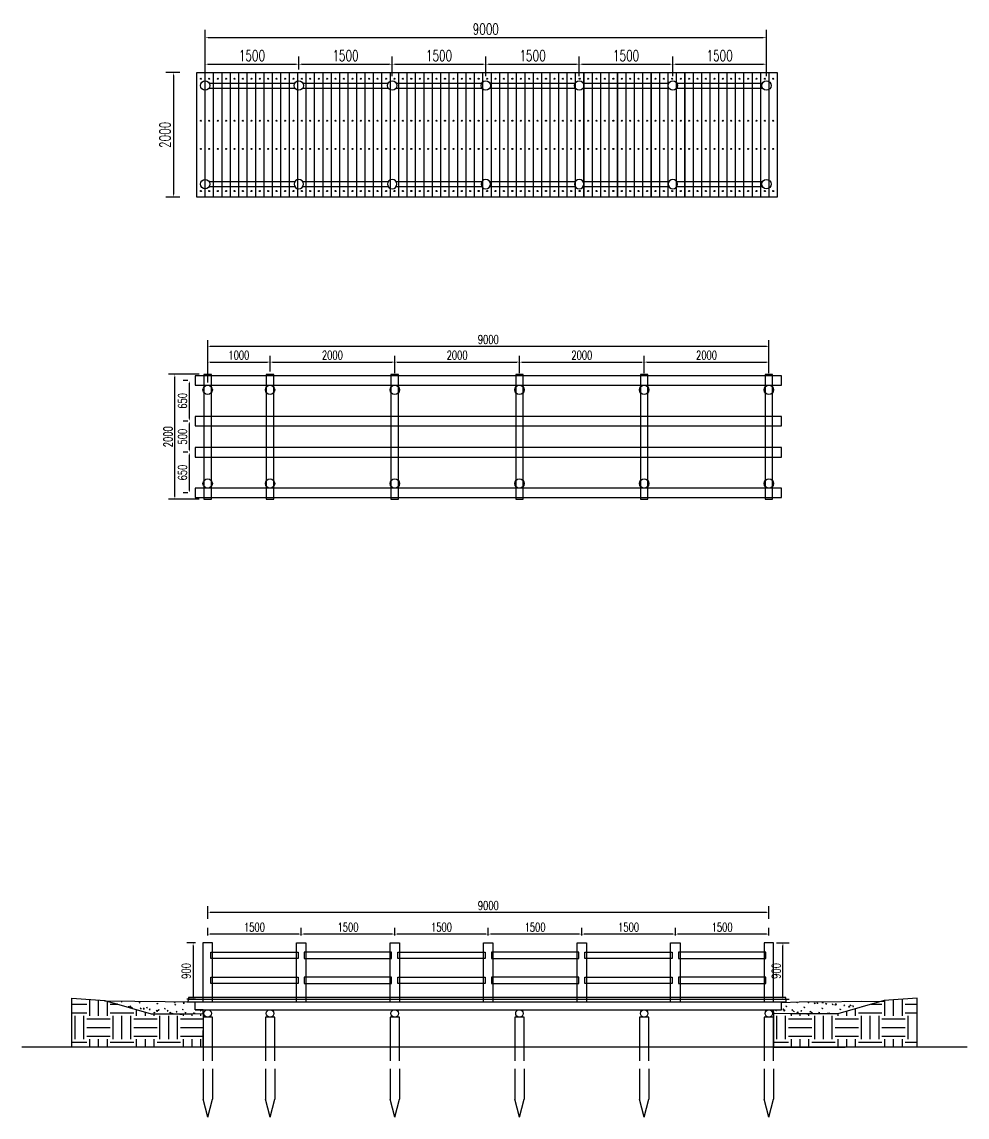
# Model space of a CAD drawing. Header units: millimetres. Extents: x -1442555 to 442606, y 1365385 to 2223627.
# Drawn here: x 243409 to 258568, y 1403316 to 1420871 of the extents above; entities that cross this region are included whole.
import ezdxf

# ---------------------------------------------------------------- set-up
doc = ezdxf.new("R2010")
doc.units = ezdxf.units.MM
doc.header["$LTSCALE"] = 10
doc.layers.get('0').update_dxf_attribs({"linetype": 'CONTINUOUS'})
doc.layers.get('DEFPOINTS').update_dxf_attribs({"linetype": 'CONTINUOUS'})
for name, color, linetype in [('W-WOOD_FLOOR木地板', 30, 'CONTINUOUS'), ('W-游步道中线', 153, 'CONTINUOUS'), ('设计木栈道', 1, 'CONTINUOUS')]:
    doc.layers.add(name, color=color, linetype=linetype)
doc.layers.add('碳化木', color=7, linetype='CONTINUOUS', true_color=0xc0b9a0)
doc.styles.add('STANDARD_T3', font='simplex.shx', dxfattribs={"width": 0.7, "bigfont": 'gbcbig.shx'})
doc.dimstyles.new('W&&40', dxfattribs={"dimtxt": 140, "dimasz": 40, "dimexe": 100, "dimexo": 120, "dimgap": 40, "dimtad": 1, "dimdec": 0, "dimzin": 0, "dimdsep": 46, "dimtxsty": 'STANDARD_T3', "dimcen": 0.09, "dimclrd": 1, "dimclre": 1, "dimclrt": 7, "dimazin": 2, "dimtfac": 1, "dimtdec": 0, "dimtix": 1, "dimtmove": 2, "dimatfit": 3, "dimfxl": 100, "dimtolj": 1, "dimtzin": 0, "dimarcsym": 0})
doc.dimstyles.new('W&&50', dxfattribs={"dimtxt": 175, "dimasz": 50, "dimexe": 125, "dimexo": 150, "dimgap": 50, "dimtad": 1, "dimdec": 0, "dimzin": 0, "dimdsep": 46, "dimtxsty": 'STANDARD_T3', "dimcen": 0.09, "dimclrd": 1, "dimclre": 1, "dimclrt": 7, "dimazin": 2, "dimtfac": 1, "dimtdec": 0, "dimtix": 1, "dimtmove": 2, "dimatfit": 3, "dimfxl": 100, "dimtolj": 1, "dimtzin": 0, "dimarcsym": 0})
pattern_1 = [(0, (-3093048.2, -1073389.84), (375, 375), [375, -375]), (0, (-3093048.2, -1073249.2), (375, 375), [375, -375]), (0, (-3093048.2, -1073108.6), (375, 375), [375, -375]), (90, (-3093001.33, -1073061.7), (-375, 375), [375, -375]), (90, (-3092860.7, -1073061.7), (-375, 375), [375, -375]), (90, (-3092720.08, -1073061.7), (-375, 375), [375, -375])]
pattern_2 = [(50, (-3094575.27, -1072318.3), (143.4520362, -12.5504267), [15, -165]), (355, (-3094575.27, -1072318.3), (-27.7502653, 150.4384266), [12, -132]), (100.4514, (-3094563.32, -1072319.34), (115.7018763, 137.8879084), [12.748038, -140.228422]), (46.1842, (-3094575.27, -1072278.3), (213.4482086, -33.103802), [22.5, -247.5]), (96.6356, (-3094557.48, -1072281.05), (186.93254, 194.823574), [19.122058, -210.3426]), (351.1842, (-3094575.27, -1072278.3), (186.932389, 194.82372), [18, -198]), (21, (-3094555.27, -1072288.3), (119.3814103, -80.5237778), [15, -165]), (326, (-3094555.27, -1072288.3), (48.6630675, 145.030008), [12, -132]), (71.4514, (-3094545.32, -1072295), (168.0445257, 64.5060993), [12.748038, -140.228422])]

# ---------------------------------------------------------------- blocks, each defined once
blk = doc.blocks.new('*D405')
at = {"color": 1, "lineweight": -2, "transparency": 16777216}
for p, q in [((246253, 1415222), (245762, 1415222)), ((245862, 1413262), (245862, 1415182)), ((246253, 1413222), (245762, 1413222))]:
    blk.add_line(p, q, dxfattribs=at)
at = {"color": 1, "transparency": 16777216}
for points in [[(245856, 1415182), (245869, 1415182), (245862, 1415222)], [(245856, 1413262), (245869, 1413262), (245862, 1413222)]]:
    blk.add_solid(points, dxfattribs=at)
at = {"layer": 'DEFPOINTS', "color": 0, "transparency": 16777216}
for p in [(245862, 1415222), (246373, 1415222), (246373, 1413222)]:
    blk.add_point(p, dxfattribs=at)
at = {"color": 7, "transparency": 16777216, "insert": (245752, 1414222), "char_height": 140, "attachment_point": 5, "rotation": 90, "style": 'STANDARD_T3'}
blk.add_mtext('\\A1;2000', dxfattribs=at)
blk = doc.blocks.new('*D406')
at = {"color": 1, "lineweight": -2, "transparency": 16777216}
for p, q in [((247389, 1415267), (247389, 1415518)), ((249389, 1415242), (249389, 1415518)), ((247429, 1415418), (249349, 1415418))]:
    blk.add_line(p, q, dxfattribs=at)
at = {"color": 1, "transparency": 16777216}
for points in [[(247429, 1415425), (247429, 1415412), (247389, 1415418)], [(249349, 1415425), (249349, 1415412), (249389, 1415418)]]:
    blk.add_solid(points, dxfattribs=at)
at = {"layer": 'DEFPOINTS', "color": 0, "transparency": 16777216}
for p in [(249389, 1415418), (247389, 1415147), (249389, 1415122)]:
    blk.add_point(p, dxfattribs=at)
at = {"color": 7, "transparency": 16777216, "insert": (248389, 1415528), "char_height": 140, "attachment_point": 5, "style": 'STANDARD_T3'}
blk.add_mtext('\\A1;2000', dxfattribs=at)
blk = doc.blocks.new('*D407')
at = {"color": 1, "lineweight": -2, "transparency": 16777216}
for p, q in [((249389, 1415242), (249389, 1415518)), ((251389, 1415242), (251389, 1415518)), ((249429, 1415418), (251349, 1415418))]:
    blk.add_line(p, q, dxfattribs=at)
at = {"color": 1, "transparency": 16777216}
for points in [[(249429, 1415425), (249429, 1415412), (249389, 1415418)], [(251349, 1415425), (251349, 1415412), (251389, 1415418)]]:
    blk.add_solid(points, dxfattribs=at)
at = {"layer": 'DEFPOINTS', "color": 0, "transparency": 16777216}
for p in [(251389, 1415418), (249389, 1415122), (251389, 1415122)]:
    blk.add_point(p, dxfattribs=at)
at = {"color": 7, "transparency": 16777216, "insert": (250389, 1415528), "char_height": 140, "attachment_point": 5, "style": 'STANDARD_T3'}
blk.add_mtext('\\A1;2000', dxfattribs=at)
blk = doc.blocks.new('*D401')
at = {"color": 1, "lineweight": -2, "transparency": 16777216}
for p, q in [((251389, 1415242), (251389, 1415518)), ((253389, 1415242), (253389, 1415518)), ((251429, 1415418), (253349, 1415418))]:
    blk.add_line(p, q, dxfattribs=at)
at = {"color": 1, "transparency": 16777216}
for points in [[(251429, 1415424), (251429, 1415411), (251389, 1415418)], [(253349, 1415424), (253349, 1415411), (253389, 1415418)]]:
    blk.add_solid(points, dxfattribs=at)
at = {"layer": 'DEFPOINTS', "color": 0, "transparency": 16777216}
for p in [(253389, 1415418), (251389, 1415122), (253389, 1415122)]:
    blk.add_point(p, dxfattribs=at)
at = {"color": 7, "transparency": 16777216, "insert": (252389, 1415528), "char_height": 140, "attachment_point": 5, "style": 'STANDARD_T3'}
blk.add_mtext('\\A1;2000', dxfattribs=at)
blk = doc.blocks.new('*D402')
at = {"color": 1, "lineweight": -2, "transparency": 16777216}
for p, q in [((253389, 1415242), (253389, 1415518)), ((255389, 1415242), (255389, 1415518)), ((253429, 1415418), (255349, 1415418))]:
    blk.add_line(p, q, dxfattribs=at)
at = {"color": 1, "transparency": 16777216}
for points in [[(253429, 1415425), (253429, 1415412), (253389, 1415418)], [(255349, 1415425), (255349, 1415412), (255389, 1415418)]]:
    blk.add_solid(points, dxfattribs=at)
at = {"layer": 'DEFPOINTS', "color": 0, "transparency": 16777216}
for p in [(255389, 1415418), (253389, 1415122), (255389, 1415122)]:
    blk.add_point(p, dxfattribs=at)
at = {"color": 7, "transparency": 16777216, "insert": (254389, 1415528), "char_height": 140, "attachment_point": 5, "style": 'STANDARD_T3'}
blk.add_mtext('\\A1;2000', dxfattribs=at)
blk = doc.blocks.new('*D403')
at = {"color": 1, "lineweight": -2, "transparency": 16777216}
for p, q in [((246389, 1415092), (246389, 1415772)), ((255389, 1415242), (255389, 1415772)), ((246429, 1415672), (255349, 1415672))]:
    blk.add_line(p, q, dxfattribs=at)
at = {"color": 1, "transparency": 16777216}
for points in [[(246429, 1415679), (246429, 1415665), (246389, 1415672)], [(255349, 1415679), (255349, 1415665), (255389, 1415672)]]:
    blk.add_solid(points, dxfattribs=at)
at = {"layer": 'DEFPOINTS', "color": 0, "transparency": 16777216}
for p in [(255389, 1415672), (255389, 1415122), (246389, 1414972)]:
    blk.add_point(p, dxfattribs=at)
at = {"color": 7, "transparency": 16777216, "insert": (250889, 1415782), "char_height": 140, "attachment_point": 5, "style": 'STANDARD_T3'}
blk.add_mtext('\\A1;9000', dxfattribs=at)
blk = doc.blocks.new('*D404')
at = {"color": 1, "lineweight": -2, "transparency": 16777216}
for p, q in [((246389, 1415267), (246389, 1415518)), ((247389, 1415267), (247389, 1415518)), ((246429, 1415418), (247349, 1415418))]:
    blk.add_line(p, q, dxfattribs=at)
at = {"color": 1, "transparency": 16777216}
for points in [[(246429, 1415425), (246429, 1415412), (246389, 1415418)], [(247349, 1415425), (247349, 1415412), (247389, 1415418)]]:
    blk.add_solid(points, dxfattribs=at)
at = {"layer": 'DEFPOINTS', "color": 0, "transparency": 16777216}
for p in [(247389, 1415418), (246389, 1415147), (247389, 1415147)]:
    blk.add_point(p, dxfattribs=at)
at = {"color": 7, "transparency": 16777216, "insert": (246889, 1415528), "char_height": 140, "attachment_point": 5, "style": 'STANDARD_T3'}
blk.add_mtext('\\A1;1000', dxfattribs=at)
blk = doc.blocks.new('防腐木地板')
at = {"layer": '碳化木'}
blk.add_lwpolyline([(-65, 1050), (65, 1050), (65, -950), (-65, -950)], close=True, dxfattribs=at)
at = {"layer": '设计木栈道', "color": 1}
for centre in [(1, 950), (1, 276), (1, -175), (1, -850)]:
    blk.add_circle(centre, 8, dxfattribs=at)
blk = doc.blocks.new('*D400')
at = {"color": 1, "lineweight": -2, "transparency": 16777216}
for p, q in [((246349, 1420001), (246349, 1420318)), ((247849, 1420111), (247849, 1420318)), ((246399, 1420193), (247799, 1420193))]:
    blk.add_line(p, q, dxfattribs=at)
at = {"color": 1, "transparency": 16777216}
for points in [[(246399, 1420202), (246399, 1420185), (246349, 1420193)], [(247799, 1420202), (247799, 1420185), (247849, 1420193)]]:
    blk.add_solid(points, dxfattribs=at)
at = {"layer": 'DEFPOINTS', "color": 0, "transparency": 16777216}
for p in [(247849, 1420193), (247849, 1419961), (246349, 1419851)]:
    blk.add_point(p, dxfattribs=at)
at = {"color": 7, "transparency": 16777216, "insert": (247099, 1420331), "char_height": 175, "attachment_point": 5, "style": 'STANDARD_T3'}
blk.add_mtext('\\A1;1500', dxfattribs=at)
blk = doc.blocks.new('*D410')
at = {"color": 1, "lineweight": -2, "transparency": 16777216}
for p, q in [((245942, 1420061), (245717, 1420061)), ((245842, 1420011), (245842, 1418111)), ((245942, 1418061), (245717, 1418061))]:
    blk.add_line(p, q, dxfattribs=at)
at = {"color": 1, "transparency": 16777216}
for points in [[(245834, 1420011), (245850, 1420011), (245842, 1420061)], [(245834, 1418111), (245850, 1418111), (245842, 1418061)]]:
    blk.add_solid(points, dxfattribs=at)
at = {"layer": 'DEFPOINTS', "color": 0, "transparency": 16777216}
for p in [(246349, 1420061), (245842, 1418061), (246349, 1418061)]:
    blk.add_point(p, dxfattribs=at)
at = {"color": 7, "transparency": 16777216, "insert": (245705, 1419061), "char_height": 175, "attachment_point": 5, "rotation": 90, "style": 'STANDARD_T3'}
blk.add_mtext('\\A1;2000', dxfattribs=at)
blk = doc.blocks.new('*U391')
blk.add_circle((0, 0), 75)
blk = doc.blocks.new('*U393')
at = {"color": 0, "linetype": 'ByBlock', "lineweight": -2, "transparency": 16777216}
for p in [(0, 0), (1500, 0), (3000, 0), (4500, 0), (6000, 0)]:
    blk.add_blockref('*U391', p, dxfattribs=at)
blk = doc.blocks.new('*D411')
at = {"color": 1, "lineweight": -2, "transparency": 16777216}
for p, q in [((247849, 1420111), (247849, 1420318)), ((249349, 1420001), (249349, 1420318)), ((247899, 1420193), (249299, 1420193))]:
    blk.add_line(p, q, dxfattribs=at)
at = {"color": 1, "transparency": 16777216}
for points in [[(247899, 1420202), (247899, 1420185), (247849, 1420193)], [(249299, 1420202), (249299, 1420185), (249349, 1420193)]]:
    blk.add_solid(points, dxfattribs=at)
at = {"layer": 'DEFPOINTS', "color": 0, "transparency": 16777216}
for p in [(249349, 1420193), (247849, 1419961), (249349, 1419851)]:
    blk.add_point(p, dxfattribs=at)
at = {"color": 7, "transparency": 16777216, "insert": (248599, 1420331), "char_height": 175, "attachment_point": 5, "style": 'STANDARD_T3'}
blk.add_mtext('\\A1;1500', dxfattribs=at)
blk = doc.blocks.new('*D412')
at = {"color": 1, "lineweight": -2, "transparency": 16777216}
for p, q in [((249349, 1420001), (249349, 1420318)), ((250849, 1420001), (250849, 1420318)), ((249399, 1420193), (250799, 1420193))]:
    blk.add_line(p, q, dxfattribs=at)
at = {"color": 1, "transparency": 16777216}
for points in [[(249399, 1420202), (249399, 1420185), (249349, 1420193)], [(250799, 1420202), (250799, 1420185), (250849, 1420193)]]:
    blk.add_solid(points, dxfattribs=at)
at = {"layer": 'DEFPOINTS', "color": 0, "transparency": 16777216}
for p in [(250849, 1420193), (249349, 1419851), (250849, 1419851)]:
    blk.add_point(p, dxfattribs=at)
at = {"color": 7, "transparency": 16777216, "insert": (250099, 1420331), "char_height": 175, "attachment_point": 5, "style": 'STANDARD_T3'}
blk.add_mtext('\\A1;1500', dxfattribs=at)
blk = doc.blocks.new('*D413')
at = {"color": 1, "lineweight": -2, "transparency": 16777216}
for p, q in [((250849, 1420001), (250849, 1420318)), ((252349, 1420001), (252349, 1420318)), ((250899, 1420193), (252299, 1420193))]:
    blk.add_line(p, q, dxfattribs=at)
at = {"color": 1, "transparency": 16777216}
for points in [[(250899, 1420202), (250899, 1420185), (250849, 1420193)], [(252299, 1420202), (252299, 1420185), (252349, 1420193)]]:
    blk.add_solid(points, dxfattribs=at)
at = {"layer": 'DEFPOINTS', "color": 0, "transparency": 16777216}
for p in [(252349, 1420193), (250849, 1419851), (252349, 1419851)]:
    blk.add_point(p, dxfattribs=at)
at = {"color": 7, "transparency": 16777216, "insert": (251599, 1420331), "char_height": 175, "attachment_point": 5, "style": 'STANDARD_T3'}
blk.add_mtext('\\A1;1500', dxfattribs=at)
blk = doc.blocks.new('*D414')
at = {"color": 1, "lineweight": -2, "transparency": 16777216}
for p, q in [((252349, 1420001), (252349, 1420318)), ((253849, 1420001), (253849, 1420318)), ((252399, 1420193), (253799, 1420193))]:
    blk.add_line(p, q, dxfattribs=at)
at = {"color": 1, "transparency": 16777216}
for points in [[(252399, 1420202), (252399, 1420185), (252349, 1420193)], [(253799, 1420202), (253799, 1420185), (253849, 1420193)]]:
    blk.add_solid(points, dxfattribs=at)
at = {"layer": 'DEFPOINTS', "color": 0, "transparency": 16777216}
for p in [(253849, 1420193), (252349, 1419851), (253849, 1419851)]:
    blk.add_point(p, dxfattribs=at)
at = {"color": 7, "transparency": 16777216, "insert": (253099, 1420331), "char_height": 175, "attachment_point": 5, "style": 'STANDARD_T3'}
blk.add_mtext('\\A1;1500', dxfattribs=at)
blk = doc.blocks.new('*D415')
at = {"color": 1, "lineweight": -2, "transparency": 16777216}
for p, q in [((253849, 1420001), (253849, 1420318)), ((255349, 1420001), (255349, 1420318)), ((253899, 1420193), (255299, 1420193))]:
    blk.add_line(p, q, dxfattribs=at)
at = {"color": 1, "transparency": 16777216}
for points in [[(253899, 1420202), (253899, 1420185), (253849, 1420193)], [(255299, 1420202), (255299, 1420185), (255349, 1420193)]]:
    blk.add_solid(points, dxfattribs=at)
at = {"layer": 'DEFPOINTS', "color": 0, "transparency": 16777216}
for p in [(255349, 1420193), (253849, 1419851), (255349, 1419851)]:
    blk.add_point(p, dxfattribs=at)
at = {"color": 7, "transparency": 16777216, "insert": (254599, 1420331), "char_height": 175, "attachment_point": 5, "style": 'STANDARD_T3'}
blk.add_mtext('\\A1;1500', dxfattribs=at)
blk = doc.blocks.new('*D416')
at = {"color": 1, "lineweight": -2, "transparency": 16777216}
for p, q in [((246349, 1420001), (246349, 1420744)), ((246399, 1420619), (255299, 1420619)), ((255349, 1420001), (255349, 1420744))]:
    blk.add_line(p, q, dxfattribs=at)
at = {"color": 1, "transparency": 16777216}
for points in [[(246399, 1420627), (246399, 1420611), (246349, 1420619)], [(255299, 1420627), (255299, 1420611), (255349, 1420619)]]:
    blk.add_solid(points, dxfattribs=at)
at = {"layer": 'DEFPOINTS', "color": 0, "transparency": 16777216}
for p in [(255349, 1420619), (246349, 1419851), (255349, 1419851)]:
    blk.add_point(p, dxfattribs=at)
at = {"color": 7, "transparency": 16777216, "insert": (250849, 1420756), "char_height": 175, "attachment_point": 5, "style": 'STANDARD_T3'}
blk.add_mtext('\\A1;9000', dxfattribs=at)
blk = doc.blocks.new('*U396')
blk.add_circle((0, 0), 75)
blk = doc.blocks.new('*U397')
at = {"color": 0, "linetype": 'ByBlock', "lineweight": -2, "transparency": 16777216}
for p in [(0, 0), (1500, 0), (3000, 0), (4500, 0), (6000, 0)]:
    blk.add_blockref('*U396', p, dxfattribs=at)
blk = doc.blocks.new('*U394')
for centre in [(0, 750), (0, -750)]:
    blk.add_circle(centre, 75)
blk = doc.blocks.new('*U395')
at = {"color": 0, "linetype": 'ByBlock', "lineweight": -2, "transparency": 16777216}
for p in [(0, 0), (2000, 0), (4000, 0), (6000, 0), (8000, 0)]:
    blk.add_blockref('*U394', p, dxfattribs=at)
blk = doc.blocks.new('*D417')
at = {"color": 1, "lineweight": -2, "transparency": 16777216}
for p, q in [((246069, 1413972), (245995, 1413972)), ((246095, 1413362), (246095, 1413932)), ((246069, 1413322), (245995, 1413322))]:
    blk.add_line(p, q, dxfattribs=at)
at = {"color": 1, "transparency": 16777216}
for points in [[(246089, 1413932), (246102, 1413932), (246095, 1413972)], [(246089, 1413362), (246102, 1413362), (246095, 1413322)]]:
    blk.add_solid(points, dxfattribs=at)
at = {"layer": 'DEFPOINTS', "color": 0, "transparency": 16777216}
for p in [(246095, 1413972), (246189, 1413972), (246189, 1413322)]:
    blk.add_point(p, dxfattribs=at)
at = {"color": 7, "transparency": 16777216, "insert": (245985, 1413647), "char_height": 140, "attachment_point": 5, "rotation": 90, "style": 'STANDARD_T3'}
blk.add_mtext('\\A1;650', dxfattribs=at)
blk = doc.blocks.new('*D418')
at = {"color": 1, "lineweight": -2, "transparency": 16777216}
for p, q in [((246069, 1414472), (245995, 1414472)), ((246095, 1414012), (246095, 1414432)), ((246069, 1413972), (245995, 1413972))]:
    blk.add_line(p, q, dxfattribs=at)
at = {"color": 1, "transparency": 16777216}
for points in [[(246089, 1414432), (246102, 1414432), (246095, 1414472)], [(246089, 1414012), (246102, 1414012), (246095, 1413972)]]:
    blk.add_solid(points, dxfattribs=at)
at = {"layer": 'DEFPOINTS', "color": 0, "transparency": 16777216}
for p in [(246095, 1414472), (246189, 1414472), (246189, 1413972)]:
    blk.add_point(p, dxfattribs=at)
at = {"color": 7, "transparency": 16777216, "insert": (245985, 1414222), "char_height": 140, "attachment_point": 5, "rotation": 90, "style": 'STANDARD_T3'}
blk.add_mtext('\\A1;500', dxfattribs=at)
blk = doc.blocks.new('*D419')
at = {"color": 1, "lineweight": -2, "transparency": 16777216}
for p, q in [((246069, 1415122), (245995, 1415122)), ((246095, 1414512), (246095, 1415082)), ((246069, 1414472), (245995, 1414472))]:
    blk.add_line(p, q, dxfattribs=at)
at = {"color": 1, "transparency": 16777216}
for points in [[(246089, 1415082), (246102, 1415082), (246095, 1415122)], [(246089, 1414512), (246102, 1414512), (246095, 1414472)]]:
    blk.add_solid(points, dxfattribs=at)
at = {"layer": 'DEFPOINTS', "color": 0, "transparency": 16777216}
for p in [(246095, 1415122), (246189, 1415122), (246189, 1414472)]:
    blk.add_point(p, dxfattribs=at)
at = {"color": 7, "transparency": 16777216, "insert": (245985, 1414797), "char_height": 140, "attachment_point": 5, "rotation": 90, "style": 'STANDARD_T3'}
blk.add_mtext('\\A1;650', dxfattribs=at)
blk = doc.blocks.new('*D408')
at = {"color": 1, "lineweight": -2, "transparency": 16777216}
for p, q in [((255509, 1406108), (255714, 1406108)), ((255614, 1405248), (255614, 1406068)), ((255484, 1405208), (255714, 1405208))]:
    blk.add_line(p, q, dxfattribs=at)
at = {"color": 1, "transparency": 16777216}
for points in [[(255607, 1406068), (255621, 1406068), (255614, 1406108)], [(255607, 1405248), (255621, 1405248), (255614, 1405208)]]:
    blk.add_solid(points, dxfattribs=at)
at = {"layer": 'DEFPOINTS', "color": 0, "transparency": 16777216}
for p in [(255389, 1406108), (255614, 1406108), (255364, 1405208)]:
    blk.add_point(p, dxfattribs=at)
at = {"color": 7, "transparency": 16777216, "insert": (255504, 1405658), "char_height": 140, "attachment_point": 5, "rotation": 90, "style": 'STANDARD_T3'}
blk.add_mtext('\\A1;900', dxfattribs=at)
blk = doc.blocks.new('*U398')
at = {"layer": 'W-游步道中线'}
blk.add_lwpolyline([(-75, -475), (-75, 475), (75, 475), (75, -475)], dxfattribs=at)
blk = doc.blocks.new('*U399')
at = {"color": 0, "linetype": 'ByBlock', "lineweight": -2, "transparency": 16777216}
for p in [(-6000, 0), (-4500, 0), (-3000, 0), (-1500, 0), (0, 0)]:
    blk.add_blockref('*U398', p, dxfattribs=at)
blk = doc.blocks.new('*D409')
at = {"color": 1, "lineweight": -2, "transparency": 16777216}
for p, q in [((253889, 1406228), (253889, 1406349)), ((255349, 1406249), (253929, 1406249)), ((255389, 1406228), (255389, 1406349))]:
    blk.add_line(p, q, dxfattribs=at)
at = {"color": 1, "transparency": 16777216}
for points in [[(253929, 1406256), (253929, 1406243), (253889, 1406249)], [(255349, 1406256), (255349, 1406243), (255389, 1406249)]]:
    blk.add_solid(points, dxfattribs=at)
at = {"layer": 'DEFPOINTS', "color": 0, "transparency": 16777216}
for p in [(253889, 1406249), (253889, 1406108), (255389, 1406108)]:
    blk.add_point(p, dxfattribs=at)
at = {"color": 7, "transparency": 16777216, "insert": (254639, 1406359), "char_height": 140, "attachment_point": 5, "style": 'STANDARD_T3'}
blk.add_mtext('\\A1;1500', dxfattribs=at)
blk = doc.blocks.new('*D420')
at = {"color": 1, "lineweight": -2, "transparency": 16777216}
for p, q in [((252389, 1406228), (252389, 1406349)), ((253849, 1406249), (252429, 1406249)), ((253889, 1406228), (253889, 1406349))]:
    blk.add_line(p, q, dxfattribs=at)
at = {"color": 1, "transparency": 16777216}
for points in [[(252429, 1406256), (252429, 1406243), (252389, 1406249)], [(253849, 1406256), (253849, 1406243), (253889, 1406249)]]:
    blk.add_solid(points, dxfattribs=at)
at = {"layer": 'DEFPOINTS', "color": 0, "transparency": 16777216}
for p in [(252389, 1406249), (252389, 1406108), (253889, 1406108)]:
    blk.add_point(p, dxfattribs=at)
at = {"color": 7, "transparency": 16777216, "insert": (253139, 1406359), "char_height": 140, "attachment_point": 5, "style": 'STANDARD_T3'}
blk.add_mtext('\\A1;1500', dxfattribs=at)
blk = doc.blocks.new('*D421')
at = {"color": 1, "lineweight": -2, "transparency": 16777216}
for p, q in [((250889, 1406228), (250889, 1406349)), ((252349, 1406249), (250929, 1406249)), ((252389, 1406228), (252389, 1406349))]:
    blk.add_line(p, q, dxfattribs=at)
at = {"color": 1, "transparency": 16777216}
for points in [[(250929, 1406256), (250929, 1406243), (250889, 1406249)], [(252349, 1406256), (252349, 1406243), (252389, 1406249)]]:
    blk.add_solid(points, dxfattribs=at)
at = {"layer": 'DEFPOINTS', "color": 0, "transparency": 16777216}
for p in [(250889, 1406249), (250889, 1406108), (252389, 1406108)]:
    blk.add_point(p, dxfattribs=at)
at = {"color": 7, "transparency": 16777216, "insert": (251639, 1406359), "char_height": 140, "attachment_point": 5, "style": 'STANDARD_T3'}
blk.add_mtext('\\A1;1500', dxfattribs=at)
blk = doc.blocks.new('*D422')
at = {"color": 1, "lineweight": -2, "transparency": 16777216}
for p, q in [((249389, 1406228), (249389, 1406349)), ((250849, 1406249), (249429, 1406249)), ((250889, 1406228), (250889, 1406349))]:
    blk.add_line(p, q, dxfattribs=at)
at = {"color": 1, "transparency": 16777216}
for points in [[(249429, 1406256), (249429, 1406243), (249389, 1406249)], [(250849, 1406256), (250849, 1406243), (250889, 1406249)]]:
    blk.add_solid(points, dxfattribs=at)
at = {"layer": 'DEFPOINTS', "color": 0, "transparency": 16777216}
for p in [(249389, 1406249), (249389, 1406108), (250889, 1406108)]:
    blk.add_point(p, dxfattribs=at)
at = {"color": 7, "transparency": 16777216, "insert": (250139, 1406359), "char_height": 140, "attachment_point": 5, "style": 'STANDARD_T3'}
blk.add_mtext('\\A1;1500', dxfattribs=at)
blk = doc.blocks.new('*D423')
at = {"color": 1, "lineweight": -2, "transparency": 16777216}
for p, q in [((247889, 1406228), (247889, 1406349)), ((249349, 1406249), (247929, 1406249)), ((249389, 1406228), (249389, 1406349))]:
    blk.add_line(p, q, dxfattribs=at)
at = {"color": 1, "transparency": 16777216}
for points in [[(247929, 1406256), (247929, 1406243), (247889, 1406249)], [(249349, 1406256), (249349, 1406243), (249389, 1406249)]]:
    blk.add_solid(points, dxfattribs=at)
at = {"layer": 'DEFPOINTS', "color": 0, "transparency": 16777216}
for p in [(247889, 1406249), (247889, 1406108), (249389, 1406108)]:
    blk.add_point(p, dxfattribs=at)
at = {"color": 7, "transparency": 16777216, "insert": (248639, 1406359), "char_height": 140, "attachment_point": 5, "style": 'STANDARD_T3'}
blk.add_mtext('\\A1;1500', dxfattribs=at)
blk = doc.blocks.new('*D424')
at = {"color": 1, "lineweight": -2, "transparency": 16777216}
for p, q in [((246389, 1406228), (246389, 1406349)), ((247849, 1406249), (246429, 1406249)), ((247889, 1406228), (247889, 1406349))]:
    blk.add_line(p, q, dxfattribs=at)
at = {"color": 1, "transparency": 16777216}
for points in [[(246429, 1406256), (246429, 1406243), (246389, 1406249)], [(247849, 1406256), (247849, 1406243), (247889, 1406249)]]:
    blk.add_solid(points, dxfattribs=at)
at = {"layer": 'DEFPOINTS', "color": 0, "transparency": 16777216}
for p in [(246389, 1406249), (246389, 1406108), (247889, 1406108)]:
    blk.add_point(p, dxfattribs=at)
at = {"color": 7, "transparency": 16777216, "insert": (247139, 1406359), "char_height": 140, "attachment_point": 5, "style": 'STANDARD_T3'}
blk.add_mtext('\\A1;1500', dxfattribs=at)
blk = doc.blocks.new('*D425')
at = {"color": 1, "lineweight": -2, "transparency": 16777216}
for p, q in [((246389, 1406496), (246389, 1406696)), ((255349, 1406596), (246429, 1406596)), ((255389, 1406496), (255389, 1406696))]:
    blk.add_line(p, q, dxfattribs=at)
at = {"color": 1, "transparency": 16777216}
for points in [[(246429, 1406602), (246429, 1406589), (246389, 1406596)], [(255349, 1406602), (255349, 1406589), (255389, 1406596)]]:
    blk.add_solid(points, dxfattribs=at)
at = {"layer": 'DEFPOINTS', "color": 0, "transparency": 16777216}
for p in [(246389, 1406596), (246389, 1406108), (255389, 1406108)]:
    blk.add_point(p, dxfattribs=at)
at = {"color": 7, "transparency": 16777216, "insert": (250889, 1406706), "char_height": 140, "attachment_point": 5, "style": 'STANDARD_T3'}
blk.add_mtext('\\A1;9000', dxfattribs=at)
blk = doc.blocks.new('*D426')
at = {"color": 1, "lineweight": -2, "transparency": 16777216}
for p, q in [((246194, 1406108), (246055, 1406108)), ((246155, 1406068), (246155, 1405248)), ((246194, 1405208), (246055, 1405208))]:
    blk.add_line(p, q, dxfattribs=at)
at = {"color": 1, "transparency": 16777216}
for points in [[(246149, 1406068), (246162, 1406068), (246155, 1406108)], [(246149, 1405248), (246162, 1405248), (246155, 1405208)]]:
    blk.add_solid(points, dxfattribs=at)
at = {"layer": 'DEFPOINTS', "color": 0, "transparency": 16777216}
for p in [(246314, 1406108), (246155, 1405208), (246314, 1405208)]:
    blk.add_point(p, dxfattribs=at)
at = {"color": 7, "transparency": 16777216, "insert": (246045, 1405658), "char_height": 140, "attachment_point": 5, "rotation": 90, "style": 'STANDARD_T3'}
blk.add_mtext('\\A1;900', dxfattribs=at)

msp = doc.modelspace()

# ---------------------------------------------------------------- hatches: boundary and pattern name
h = msp.add_hatch()
h.set_pattern_fill('土壤', color=0, scale=100)
h.set_pattern_definition(pattern_1)
h.paths.add_polyline_path([(246313.2, 1404438.4), (246314.6, 1404973.8), (245980.9, 1404967.8), (245944.7, 1404967.6), (245484.4, 1404970.4), (244737.8, 1405187.2), (244212.3, 1405219.7), (244210.8, 1404444.5)])
h = msp.add_hatch()
h.set_pattern_fill('砂石碎砖', color=0, scale=20)
h.set_pattern_definition(pattern_2)
h.paths.add_polyline_path([(245484.4, 1404970.4), (244776.1, 1405176), (246102.9, 1405160.8), (246092.9, 1405036.4), (246188.6, 1405037.5), (246317.8, 1405037.5), (246315.6, 1404973.7)])
h = msp.add_hatch()
h.set_pattern_fill('土壤', color=0, scale=100)
h.set_pattern_definition(pattern_1)
h.paths.add_polyline_path([(257766.4, 1404444.5), (257764.9, 1405219.7), (257239.4, 1405187.2), (256492.8, 1404970.4), (256032.4, 1404967.6), (255996.3, 1404967.8), (255463.9, 1404973.8), (255465.4, 1404431.2)])
h = msp.add_hatch()
h.set_pattern_fill('砂石碎砖', color=0, scale=20)
h.set_pattern_definition(pattern_2)
h.paths.add_polyline_path([(256492.8, 1404970.4), (257201, 1405176), (255874.2, 1405160.8), (255588.6, 1405154.3), (255588.6, 1405037.5), (255465.5, 1405037.5), (255467.7, 1404973.7)])

# ---------------------------------------------------------------- linework, layer by layer
for p, q in [((246412, 1419890.7), (247785.1, 1419890.7)), ((246412, 1419810.7), (247785.1, 1419810.7)), ((247912, 1419890.7), (249285.1, 1419890.7)), ((247912, 1419810.7), (249285.1, 1419810.7)), ((249412, 1419890.7), (250785.1, 1419890.7)), ((249412, 1419810.7), (250785.1, 1419810.7)), ((250912, 1419890.7), (252285.1, 1419890.7)), ((250912, 1419810.7), (252285.1, 1419810.7)), ((252412, 1419890.7), (253785.1, 1419890.7)), ((252412, 1419810.7), (253785.1, 1419810.7)), ((253912, 1419890.7), (255285.1, 1419890.7)), ((253912, 1419810.7), (255285.1, 1419810.7)), ((246412, 1418310.7), (247785.1, 1418310.7)), ((246412, 1418230.7), (247785.1, 1418230.7)), ((247912, 1418310.7), (249285.1, 1418310.7)), ((247912, 1418230.7), (249285.1, 1418230.7)), ((249412, 1418310.7), (250785.1, 1418310.7)), ((249412, 1418230.7), (250785.1, 1418230.7)), ((250912, 1418310.7), (252285.1, 1418310.7)), ((250912, 1418230.7), (252285.1, 1418230.7)), ((252412, 1418310.7), (253785.1, 1418310.7)), ((252412, 1418230.7), (253785.1, 1418230.7)), ((253912, 1418310.7), (255285.1, 1418310.7)), ((253912, 1418230.7), (255285.1, 1418230.7))]:
    msp.add_line(p, q)
for points in [[(244212.3, 1405219.7), (244737.8, 1405187.2), (245484.4, 1404970.4), (245944.7, 1404967.6), (245980.9, 1404967.8), (246314.6, 1404973.8), (246313.2, 1404438.4), (244210.8, 1404444.5)], [(246317.8, 1405037.5), (246188.6, 1405037.5), (246188.6, 1405037.5), (246188.6, 1405157.5), (244737.5, 1405176.5), (244737.8, 1405187.2), (245484.4, 1404970.4), (246315.6, 1404973.7)], [(257764.9, 1405219.7), (257239.4, 1405187.2), (256492.8, 1404970.4), (256032.4, 1404967.6), (255996.3, 1404967.8), (255463.9, 1404973.8), (255465.4, 1404431.2), (257766.4, 1404444.5)], [(255465.5, 1405037.5), (255588.6, 1405037.5), (255588.6, 1405154.3), (255874.2, 1405160.8), (257239.7, 1405176.5), (257239.4, 1405187.2), (256492.8, 1404970.4), (255467.7, 1404973.7)]]:
    msp.add_lwpolyline(points, close=True)
msp.add_lwpolyline([(258567.8, 1404437.8), (250237.7, 1404437.8), (243409.4, 1404437.8)])
for centre in [(246348.6, 1419850.7), (255348.6, 1419850.7), (246348.6, 1418270.7), (255348.6, 1418270.7), (246388.6, 1414971.8), (246388.6, 1413471.8)]:
    msp.add_circle(centre, 75)
at = {"layer": 'W-WOOD_FLOOR木地板'}
msp.add_lwpolyline([(246213.6, 1420060.7), (255523.6, 1420060.7), (255523.6, 1418060.7), (246213.6, 1418060.7)], close=True, dxfattribs=at)
at = {"layer": 'W-游步道中线'}
for p, q in [((246388.9, 1403315.6), (246313.9, 1403601.1)), ((246388.9, 1403315.6), (246463.9, 1403601.1)), ((247388.9, 1403315.6), (247313.9, 1403601.1)), ((247388.9, 1403315.6), (247463.9, 1403601.1)), ((249388.9, 1403315.6), (249313.9, 1403601.1)), ((249388.9, 1403315.6), (249463.9, 1403601.1)), ((251388.9, 1403315.6), (251313.9, 1403601.1)), ((251388.9, 1403315.6), (251463.9, 1403601.1)), ((253388.9, 1403315.6), (253313.9, 1403601.1)), ((253388.9, 1403315.6), (253463.9, 1403601.1)), ((255388.9, 1403315.6), (255313.9, 1403601.1)), ((255388.9, 1403315.6), (255463.9, 1403601.1))]:
    msp.add_line(p, q, dxfattribs=at)
for points in [[(246463.6, 1405157.5), (246463.6, 1406107.5), (246313.6, 1406107.5), (246313.6, 1405157.5)], [(255463.6, 1405157.5), (255463.6, 1406107.5), (255313.6, 1406107.5), (255313.6, 1405157.5)], [(246463.9, 1404216.4), (246463.9, 1404917.5), (246313.9, 1404917.5), (246313.9, 1404216.4)], [(247463.9, 1404216.4), (247463.9, 1404917.5), (247313.9, 1404917.5), (247313.9, 1404216.4)], [(249463.9, 1404216.4), (249463.9, 1404917.5), (249313.9, 1404917.5), (249313.9, 1404216.4)], [(251463.9, 1404216.4), (251463.9, 1404917.5), (251313.9, 1404917.5), (251313.9, 1404216.4)], [(253463.9, 1404216.4), (253463.9, 1404917.5), (253313.9, 1404917.5), (253313.9, 1404216.4)], [(255463.9, 1404216.4), (255463.9, 1404917.5), (255313.9, 1404917.5), (255313.9, 1404216.4)], [(246313.9, 1404087.2), (246313.9, 1403601.1)], [(246463.9, 1404087.2), (246463.9, 1403601.1)], [(247313.9, 1404087.2), (247313.9, 1403601.1)], [(247463.9, 1404087.2), (247463.9, 1403601.1)], [(249313.9, 1404087.2), (249313.9, 1403601.1)], [(249463.9, 1404087.2), (249463.9, 1403601.1)], [(251313.9, 1404087.2), (251313.9, 1403601.1)], [(251463.9, 1404087.2), (251463.9, 1403601.1)], [(253313.9, 1404087.2), (253313.9, 1403601.1)], [(253463.9, 1404087.2), (253463.9, 1403601.1)], [(255313.9, 1404087.2), (255313.9, 1403601.1)], [(255463.9, 1404087.2), (255463.9, 1403601.1)]]:
    msp.add_lwpolyline(points, dxfattribs=at)
at = {"layer": '碳化木'}
msp.add_lwpolyline([(246078.3, 1405159.3), (246078.9, 1405207.5), (255658.6, 1405207.5), (255658.6, 1405157.5), (246053.6, 1405159.3)], dxfattribs=at)
at = {"layer": '设计木栈道', "color": 30}
for points in [[(249448.6, 1415196.8), (246188.6, 1415196.8), (246188.6, 1415046.8), (249448.6, 1415046.8)], [(253388.6, 1415196.8), (249388.6, 1415196.8)], [(253328.6, 1415046.8), (255588.6, 1415046.8), (255588.6, 1415196.8), (253328.6, 1415196.8)], [(249388.6, 1415046.8), (253388.6, 1415046.8)], [(249448.6, 1414546.8), (246188.6, 1414546.8), (246188.6, 1414396.8), (249448.6, 1414396.8)], [(253388.6, 1414546.8), (249388.6, 1414546.8)], [(253328.6, 1414396.8), (255588.6, 1414396.8), (255588.6, 1414546.8), (253328.6, 1414546.8)], [(249388.6, 1414396.8), (253388.6, 1414396.8)], [(249448.6, 1414046.8), (246188.6, 1414046.8), (246188.6, 1413896.8), (249448.6, 1413896.8)], [(253388.6, 1414046.8), (249388.6, 1414046.8)], [(253328.6, 1413896.8), (255588.6, 1413896.8), (255588.6, 1414046.8), (253328.6, 1414046.8)], [(249388.6, 1413896.8), (253388.6, 1413896.8)], [(249448.6, 1413396.8), (246188.6, 1413396.8), (246188.6, 1413246.8), (249448.6, 1413246.8)], [(253388.6, 1413396.8), (249388.6, 1413396.8)], [(249388.6, 1413246.8), (253388.6, 1413246.8)], [(253396.3, 1413246.8), (255588.6, 1413246.8), (255588.6, 1413396.8), (253396.3, 1413396.8)], [(246188.6, 1405037.5), (253388.9, 1405037.5), (255588.6, 1405037.5), (255588.6, 1405157.5), (253388.9, 1405157.5), (253388.9, 1405157.5), (246188.6, 1405157.5)]]:
    msp.add_lwpolyline(points, dxfattribs=at)
for points in [[(246328.6, 1413221.8), (246448.6, 1413221.8), (246448.6, 1415221.8), (246328.6, 1415221.8)], [(247328.6, 1413221.8), (247448.6, 1413221.8), (247448.6, 1415221.8), (247328.6, 1415221.8)], [(249328.6, 1413221.8), (249448.6, 1413221.8), (249448.6, 1415221.8), (249328.6, 1415221.8)], [(251328.6, 1413221.8), (251448.6, 1413221.8), (251448.6, 1415221.8), (251328.6, 1415221.8)], [(253328.6, 1413221.8), (253448.6, 1413221.8), (253448.6, 1415221.8), (253328.6, 1415221.8)], [(255328.6, 1413221.8), (255448.6, 1413221.8), (255448.6, 1415221.8), (255328.6, 1415221.8)], [(247838.6, 1405857.5), (246438.6, 1405857.5), (246438.6, 1405957.5), (247838.6, 1405957.5)], [(247938.6, 1405857.5), (249338.6, 1405857.5), (249338.6, 1405957.5), (247938.6, 1405957.5)], [(250838.6, 1405857.5), (249438.6, 1405857.5), (249438.6, 1405957.5), (250838.6, 1405957.5)], [(250938.6, 1405857.5), (252338.6, 1405857.5), (252338.6, 1405957.5), (250938.6, 1405957.5)], [(253838.6, 1405857.5), (252438.6, 1405857.5), (252438.6, 1405957.5), (253838.6, 1405957.5)], [(253938.6, 1405857.5), (255338.6, 1405857.5), (255338.6, 1405957.5), (253938.6, 1405957.5)], [(247838.6, 1405457.5), (246438.6, 1405457.5), (246438.6, 1405557.5), (247838.6, 1405557.5)], [(247938.6, 1405457.5), (249338.6, 1405457.5), (249338.6, 1405557.5), (247938.6, 1405557.5)], [(250838.6, 1405457.5), (249438.6, 1405457.5), (249438.6, 1405557.5), (250838.6, 1405557.5)], [(250938.6, 1405457.5), (252338.6, 1405457.5), (252338.6, 1405557.5), (250938.6, 1405557.5)], [(253838.6, 1405457.5), (252438.6, 1405457.5), (252438.6, 1405557.5), (253838.6, 1405557.5)], [(253938.6, 1405457.5), (255338.6, 1405457.5), (255338.6, 1405557.5), (253938.6, 1405557.5)], [(246078.9, 1405207.5), (255658.6, 1405207.5), (255658.6, 1405232.2), (246078.9, 1405232.2)]]:
    msp.add_lwpolyline(points, close=True, dxfattribs=at)
for centre in [(246388.6, 1404977.5), (247388.6, 1404977.5), (249388.6, 1404977.5), (251388.6, 1404977.5), (253388.6, 1404977.5), (255388.6, 1404977.5)]:
    msp.add_circle(centre, 60, dxfattribs=at)

# ---------------------------------------------------------------- block references
for name, p in [('防腐木地板', (246278.6, 1419010.7)), ('防腐木地板', (246413.6, 1419010.7)), ('防腐木地板', (246548.6, 1419010.7)), ('防腐木地板', (246683.6, 1419010.7)), ('防腐木地板', (246818.6, 1419010.7)), ('防腐木地板', (246953.6, 1419010.7)), ('防腐木地板', (247088.6, 1419010.7)), ('防腐木地板', (247223.6, 1419010.7)), ('防腐木地板', (247358.6, 1419010.7)), ('防腐木地板', (247493.6, 1419010.7)), ('防腐木地板', (247628.6, 1419010.7)), ('防腐木地板', (247763.6, 1419010.7)), ('*U393', (247848.6, 1419850.7)), ('防腐木地板', (247898.6, 1419010.7)), ('防腐木地板', (248033.6, 1419010.7)), ('防腐木地板', (248168.6, 1419010.7)), ('防腐木地板', (248303.6, 1419010.7)), ('防腐木地板', (248438.6, 1419010.7)), ('防腐木地板', (248573.6, 1419010.7)), ('防腐木地板', (248708.6, 1419010.7)), ('防腐木地板', (248843.6, 1419010.7)), ('防腐木地板', (248978.6, 1419010.7)), ('防腐木地板', (249113.6, 1419010.7)), ('防腐木地板', (249248.6, 1419010.7)), ('防腐木地板', (249383.6, 1419010.7)), ('防腐木地板', (249518.6, 1419010.7)), ('防腐木地板', (249653.6, 1419010.7)), ('防腐木地板', (249788.6, 1419010.7)), ('防腐木地板', (249923.6, 1419010.7)), ('防腐木地板', (250058.6, 1419010.7)), ('防腐木地板', (250193.6, 1419010.7)), ('防腐木地板', (250328.6, 1419010.7)), ('防腐木地板', (250463.6, 1419010.7)), ('防腐木地板', (250598.6, 1419010.7)), ('防腐木地板', (250733.6, 1419010.7)), ('防腐木地板', (250868.6, 1419010.7)), ('防腐木地板', (251003.6, 1419010.7)), ('防腐木地板', (251138.6, 1419010.7)), ('防腐木地板', (251273.6, 1419010.7)), ('防腐木地板', (251408.6, 1419010.7)), ('防腐木地板', (251543.6, 1419010.7)), ('防腐木地板', (251678.6, 1419010.7)), ('防腐木地板', (251813.6, 1419010.7)), ('防腐木地板', (251948.6, 1419010.7)), ('防腐木地板', (252083.6, 1419010.7)), ('防腐木地板', (252218.6, 1419010.7)), ('防腐木地板', (252353.6, 1419010.7)), ('防腐木地板', (252488.6, 1419010.7)), ('防腐木地板', (252623.6, 1419010.7)), ('防腐木地板', (252758.6, 1419010.7)), ('防腐木地板', (252893.6, 1419010.7)), ('防腐木地板', (253028.6, 1419010.7)), ('防腐木地板', (253163.6, 1419010.7)), ('防腐木地板', (253298.6, 1419010.7)), ('防腐木地板', (253433.6, 1419010.7)), ('防腐木地板', (253568.6, 1419010.7)), ('防腐木地板', (253703.6, 1419010.7)), ('防腐木地板', (253838.6, 1419010.7)), ('防腐木地板', (253973.6, 1419010.7)), ('防腐木地板', (254108.6, 1419010.7)), ('防腐木地板', (254243.6, 1419010.7)), ('防腐木地板', (254378.6, 1419010.7)), ('防腐木地板', (254513.6, 1419010.7)), ('防腐木地板', (254648.6, 1419010.7)), ('防腐木地板', (254783.6, 1419010.7)), ('防腐木地板', (254918.6, 1419010.7)), ('防腐木地板', (255053.6, 1419010.7)), ('防腐木地板', (255188.6, 1419010.7)), ('防腐木地板', (255323.6, 1419010.7)), ('防腐木地板', (255458.6, 1419010.7)), ('*U395', (247388.6, 1414221.8)), ('*U399', (253888.6, 1405632.5))]:
    msp.add_blockref(name, p)
at = {"xscale": -1, "rotation": 180}
msp.add_blockref('*U397', (247848.6, 1418270.7), dxfattribs=at)

# ---------------------------------------------------------------- dimensions: what is measured, and where the dimension line sits
for base, p1, p2, dimstyle, picture, middle in [((255348.6, 1420619), (246348.6, 1419850.7), (255348.6, 1419850.7), 'W&&50', '*D416', (250848.6, 1420756.5)), ((247848.6, 1420193.4), (246348.6, 1419850.7), (247848.6, 1419960.7), 'W&&50', '*D400', (247098.6, 1420330.9)), ((249348.6, 1420193.4), (247848.6, 1419960.7), (249348.6, 1419850.7), 'W&&50', '*D411', (248598.6, 1420330.9)), ((250848.6, 1420193.4), (249348.6, 1419850.7), (250848.6, 1419850.7), 'W&&50', '*D412', (250098.6, 1420330.9)), ((252348.6, 1420193.4), (250848.6, 1419850.7), (252348.6, 1419850.7), 'W&&50', '*D413', (251598.6, 1420330.9)), ((253848.6, 1420193.4), (252348.6, 1419850.7), (253848.6, 1419850.7), 'W&&50', '*D414', (253098.6, 1420330.9)), ((255348.6, 1420193.4), (253848.6, 1419850.7), (255348.6, 1419850.7), 'W&&50', '*D415', (254598.6, 1420330.9)), ((255388.6, 1415671.9), (246388.6, 1414971.8), (255388.6, 1415121.8), 'W&&40', '*D403', (250888.6, 1415781.9)), ((249388.6, 1415418.3), (247388.6, 1415146.8), (249388.6, 1415121.8), 'W&&40', '*D406', (248388.6, 1415528.3)), ((251388.6, 1415418.3), (249388.6, 1415121.8), (251388.6, 1415121.8), 'W&&40', '*D407', (250388.6, 1415528.3)), ((253388.6, 1415417.7), (251388.6, 1415121.8), (253388.6, 1415121.8), 'W&&40', '*D401', (252388.6, 1415527.7)), ((255388.6, 1415418.3), (253388.6, 1415121.8), (255388.6, 1415121.8), 'W&&40', '*D402', (254388.6, 1415528.3)), ((246388.6, 1406249.3), (247888.6, 1406107.5), (246388.6, 1406107.5), 'W&&40', '*D424', (247138.6, 1406359.3)), ((247888.6, 1406249.3), (249388.6, 1406107.5), (247888.6, 1406107.5), 'W&&40', '*D423', (248638.6, 1406359.3)), ((249388.6, 1406249.3), (250888.6, 1406107.5), (249388.6, 1406107.5), 'W&&40', '*D422', (250138.6, 1406359.3)), ((250888.6, 1406249.3), (252388.6, 1406107.5), (250888.6, 1406107.5), 'W&&40', '*D421', (251638.6, 1406359.3)), ((252388.6, 1406249.3), (253888.6, 1406107.5), (252388.6, 1406107.5), 'W&&40', '*D420', (253138.6, 1406359.3)), ((253888.6, 1406249.3), (255388.6, 1406107.5), (253888.6, 1406107.5), 'W&&40', '*D409', (254638.6, 1406359.3))]:
    dim = msp.add_linear_dim(base=base, p1=p1, p2=p2, dimstyle=dimstyle)
    dim.commit()
    dim.dimension.update_dxf_attribs({"geometry": picture, "text_midpoint": middle})
dim = msp.add_linear_dim(base=(245842, 1418060.7), p1=(246348.6, 1420060.7), p2=(246348.6, 1418060.7), angle=90, dimstyle='W&&50', override={"dimfxlon": 1})
dim.commit()
dim.dimension.update_dxf_attribs({"geometry": '*D410', "text_midpoint": (245704.5, 1419060.7)})
dim = msp.add_aligned_dim(p1=(246388.6, 1415146.8), p2=(247388.6, 1415146.8), distance=271.6, dimstyle='W&&40')
dim.commit()
dim.dimension.update_dxf_attribs({"geometry": '*D404', "text_midpoint": (246888.6, 1415528.3)})
for base, p1, p2, picture, middle in [((245862.2, 1415221.8), (246373.2, 1413221.8), (246373.2, 1415221.8), '*D405', (245752.2, 1414221.8)), ((246095.2, 1415121.8), (246188.6, 1414471.8), (246188.6, 1415121.8), '*D419', (245985.2, 1414796.8)), ((246095.2, 1414471.8), (246188.6, 1413971.8), (246188.6, 1414471.8), '*D418', (245985.2, 1414221.8)), ((246095.2, 1413971.8), (246188.6, 1413321.8), (246188.6, 1413971.8), '*D417', (245985.2, 1413646.8)), ((246155.3, 1405207.5), (246313.6, 1406107.5), (246313.6, 1405207.5), '*D426', (246045.3, 1405657.5)), ((255614.2, 1406107.5), (255363.6, 1405207.5), (255388.6, 1406107.5), '*D408', (255504.2, 1405657.5))]:
    dim = msp.add_linear_dim(base=base, p1=p1, p2=p2, angle=90, dimstyle='W&&40')
    dim.commit()
    dim.dimension.update_dxf_attribs({"geometry": picture, "text_midpoint": middle})
dim = msp.add_linear_dim(base=(246388.6, 1406595.7), p1=(255388.6, 1406107.5), p2=(246388.6, 1406107.5), dimstyle='W&&40', override={"dimfxlon": 1})
dim.commit()
dim.dimension.update_dxf_attribs({"geometry": '*D425', "text_midpoint": (250888.6, 1406705.7)})

doc.saveas('drawing.dxf')
